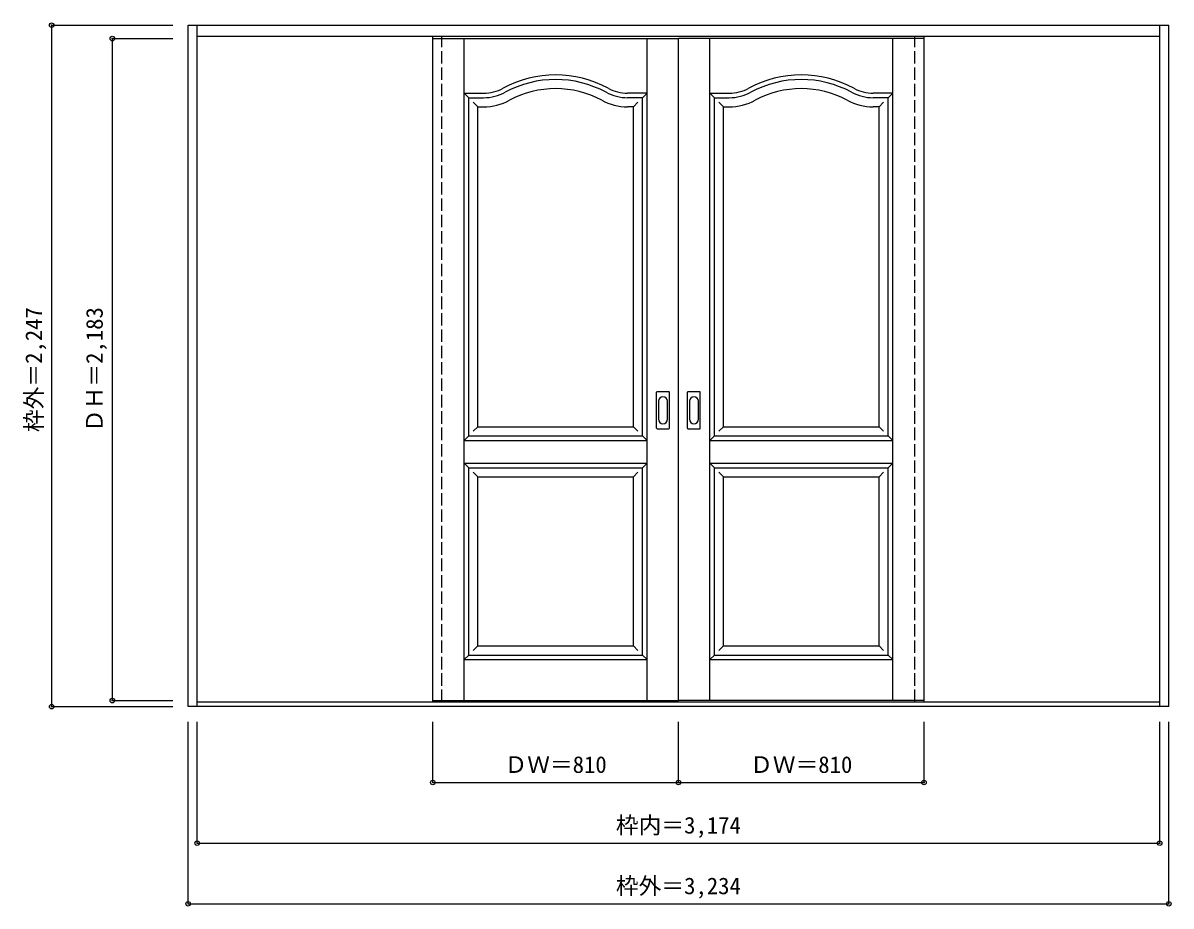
# Model space of a CAD drawing. Units: millimetres, scale not verified. Extents: x -2032 to 1754, y -1640 to 1272.
import ezdxf
from ezdxf.enums import TextEntityAlignment as Align

# ---------------------------------------------------------------- set-up
doc = ezdxf.new("R2010")
doc.units = ezdxf.units.MM
doc.header["$LTSCALE"] = 30
doc.header["$PDMODE"] = 32
doc.header["$PDSIZE"] = 15
doc.linetypes.add('DASHED1', pattern=[1.8, 1.2, -0.6])
doc.layers.add('0-0', color=7, linetype='Continuous')
doc.layers.add('0-1_寸法', color=7, linetype='Continuous')
doc.styles.add('ＭＳ ゴシック', font='')
doc.styles.get('ＭＳ ゴシック').set_extended_font_data('MS Gothic')

msp = doc.modelspace()

# ---------------------------------------------------------------- linework, layer by layer
at = {"layer": '0-0', "color": 3}
for p, q in [((-1487.6, 1264.3), (1746.4, 1264.3)), ((-1487.6, -982.7), (-1487.6, 1264.3)), ((-1457.6, -982.7), (-1457.6, 1264.3)), ((1716.4, -982.7), (1716.4, 1264.3)), ((1746.4, -982.7), (1746.4, 1264.3)), ((-1457.6, 1228.3), (1716.4, 1228.3)), ((-680.6, -962.7), (-680.6, 1220.3)), ((-680.6, 1220.3), (129.4, 1220.3)), ((129.4, -962.7), (129.4, 1220.3)), ((939.4, 1220.3), (129.4, 1220.3)), ((939.4, -962.7), (939.4, 1220.3)), ((-562.1, 1025.3), (-513.08, 1025.3)), ((-562.1, -89.7), (-562.1, 1025.3)), ((247.9, 1025.3), (296.92, 1025.3)), ((247.9, -89.7), (247.9, 1025.3)), ((57.4, -64.7), (57.4, 54.3)), ((97.9, 55.8), (58.9, 55.8)), ((99.4, -64.7), (99.4, 54.3)), ((159.4, -64.7), (159.4, 54.3)), ((199.9, 55.8), (160.9, 55.8)), ((201.4, -64.7), (201.4, 54.3)), ((58.9, -66.2), (97.9, -66.2)), ((160.9, -66.2), (199.9, -66.2)), ((-562.1, -194.7), (10.9, -194.7)), ((-562.1, -812.7), (-562.1, -194.7)), ((10.9, -812.7), (10.9, -194.7)), ((247.9, -194.7), (820.9, -194.7)), ((247.9, -812.7), (247.9, -194.7)), ((820.9, -812.7), (820.9, -194.7)), ((-562.1, -812.7), (10.9, -812.7)), ((247.9, -812.7), (820.9, -812.7)), ((1746.4, -982.7), (-1487.6, -982.7)), ((1716.4, -967.7), (-1457.6, -967.7)), ((-680.6, -962.7), (129.4, -962.7)), ((939.4, -962.7), (129.4, -962.7))]:
    msp.add_line(p, q, dxfattribs=at)
at = {"layer": '0-0', "color": 4, "linetype": 'DASHED1'}
for p, q in [((-680.6, -967.7), (-680.6, 1228.3)), ((-650.6, -967.7), (-650.6, 1228.3)), ((-650.6, -962.7), (-650.6, 1220.3)), ((909.4, -967.7), (909.4, 1228.3)), ((909.4, -962.7), (909.4, 1220.3)), ((939.4, -967.7), (939.4, 1228.3))]:
    msp.add_line(p, q, dxfattribs=at)
at = {"layer": '0-0'}
for p, q in [((-577.1, -962.7), (-577.1, 1220.3)), ((25.9, -962.7), (25.9, 1220.3)), ((232.9, -962.7), (232.9, 1220.3)), ((835.9, -962.7), (835.9, 1220.3)), ((-562.1, 1025.3), (-577.1, 1040.3)), ((-577.1, 1040.3), (-513.08, 1040.3)), ((25.9, 1040.3), (-38.11, 1040.3)), ((10.9, 1025.3), (25.9, 1040.3)), ((247.9, 1025.3), (232.9, 1040.3)), ((232.9, 1040.3), (296.92, 1040.3)), ((835.9, 1040.3), (771.89, 1040.3)), ((820.9, 1025.3), (835.9, 1040.3)), ((-547.1, 1010.3), (-532.1, 995.3)), ((-532.1, 995.3), (-513.08, 995.3)), ((-532.1, -59.7), (-532.1, 995.3)), ((-19.1, 995.3), (-38.11, 995.3)), ((-4.1, 1010.3), (-19.1, 995.3)), ((-19.1, -59.7), (-19.1, 995.3)), ((262.9, 1010.3), (277.9, 995.3)), ((277.9, 995.3), (296.92, 995.3)), ((277.9, -59.7), (277.9, 995.3)), ((790.9, 995.3), (771.89, 995.3)), ((805.9, 1010.3), (790.9, 995.3)), ((790.9, -59.7), (790.9, 995.3)), ((63.4, 24.4), (63.4, -34.8)), ((93.4, -34.8), (93.4, 24.4)), ((165.4, 24.4), (165.4, -34.8)), ((195.4, -34.8), (195.4, 24.4)), ((-532.1, -59.7), (-547.1, -74.7)), ((-532.1, -59.7), (-19.1, -59.7)), ((-19.1, -59.7), (-4.1, -74.7)), ((277.9, -59.7), (262.9, -74.7)), ((277.9, -59.7), (790.9, -59.7)), ((790.9, -59.7), (805.9, -74.7)), ((-562.1, -89.7), (-577.1, -104.7)), ((-577.1, -104.7), (25.9, -104.7)), ((10.9, -89.7), (25.9, -104.7)), ((247.9, -89.7), (232.9, -104.7)), ((232.9, -104.7), (835.9, -104.7)), ((820.9, -89.7), (835.9, -104.7)), ((-577.1, -179.7), (-562.1, -194.7)), ((-577.1, -179.7), (25.9, -179.7)), ((25.9, -179.7), (10.9, -194.7)), ((232.9, -179.7), (247.9, -194.7)), ((232.9, -179.7), (835.9, -179.7)), ((835.9, -179.7), (820.9, -194.7)), ((-547.1, -209.7), (-532.1, -224.7)), ((-532.1, -782.7), (-532.1, -224.7)), ((-532.1, -224.7), (-19.1, -224.7)), ((-4.1, -209.7), (-19.1, -224.7)), ((-19.1, -782.7), (-19.1, -224.7)), ((262.9, -209.7), (277.9, -224.7)), ((277.9, -782.7), (277.9, -224.7)), ((277.9, -224.7), (790.9, -224.7)), ((805.9, -209.7), (790.9, -224.7)), ((790.9, -782.7), (790.9, -224.7)), ((-532.1, -782.7), (-547.1, -797.7)), ((-532.1, -782.7), (-19.1, -782.7)), ((-19.1, -782.7), (-4.1, -797.7)), ((277.9, -782.7), (262.9, -797.7)), ((277.9, -782.7), (790.9, -782.7)), ((790.9, -782.7), (805.9, -797.7)), ((-562.1, -812.7), (-577.1, -827.7)), ((-577.1, -827.7), (25.9, -827.7)), ((10.9, -812.7), (25.9, -827.7)), ((247.9, -812.7), (232.9, -827.7)), ((232.9, -827.7), (835.9, -827.7)), ((820.9, -812.7), (835.9, -827.7))]:
    msp.add_line(p, q, dxfattribs=at)
at = {"layer": '0-0', "color": 3}
for points in [[(-562.1, -89.7), (10.9, -89.7), (10.9, 1025.3), (-38.11, 1025.3)], [(247.9, -89.7), (820.9, -89.7), (820.9, 1025.3), (771.89, 1025.3)]]:
    msp.add_lwpolyline(points, dxfattribs=at)
at = {"layer": '0-0'}
for centre, radius, start, end in [((-275.6, 735.3), 365, 61.6423, 118.3577), ((534.4, 735.3), 365, 61.6423, 118.3577), ((-513.08, 1175.3), 135, 270, 298.3577), ((-275.6, 735.3), 320, 61.6423, 118.3577), ((-38.11, 1175.3), 135, 241.6423, 270), ((296.92, 1175.3), 135, 270, 298.3577), ((534.4, 735.3), 320, 61.6423, 118.3577), ((771.89, 1175.3), 135, 241.6423, 270), ((-513.08, 1175.3), 180, 270, 298.3577), ((-38.11, 1175.3), 180, 241.6423, 270), ((296.92, 1175.3), 180, 270, 298.3577), ((771.89, 1175.3), 180, 241.6423, 270), ((78.4, 24.4), 15, 0, 180), ((180.4, 24.4), 15, 0, 180), ((78.4, -34.8), 15, 180, 0), ((180.4, -34.8), 15, 180, 0)]:
    msp.add_arc(centre, radius, start, end, dxfattribs=at)
at = {"layer": '0-0', "color": 3}
for centre, radius, start, end in [((-275.6, 735.3), 350, 61.6423, 118.3577), ((534.4, 735.3), 350, 61.6423, 118.3577), ((-513.08, 1175.3), 150, 270, 298.3577), ((-38.11, 1175.3), 150, 241.6423, 270), ((296.92, 1175.3), 150, 270, 298.3577), ((771.89, 1175.3), 150, 241.6423, 270), ((58.9, 54.3), 1.5, 90, 180), ((97.9, 54.3), 1.5, 0, 90), ((160.9, 54.3), 1.5, 90, 180), ((199.9, 54.3), 1.5, 0, 90), ((58.9, -64.7), 1.5, 180, 270), ((97.9, -64.7), 1.5, 270, 0), ((160.9, -64.7), 1.5, 180, 270), ((199.9, -64.7), 1.5, 270, 0)]:
    msp.add_arc(centre, radius, start, end, dxfattribs=at)
at = {"layer": '0-1_寸法', "color": 4}
for p, q in [((-1937.6, 1264.3), (-1537.6, 1264.3)), ((-1937.6, 1264.3), (-1937.6, -982.7)), ((-1737.6, 1220.3), (-1737.6, -962.7)), ((-1737.6, 1220.3), (-1537.6, 1220.3)), ((-1937.6, -982.7), (-1537.6, -982.7)), ((-1737.6, -962.7), (-1537.6, -962.7)), ((-1487.6, -1632.7), (-1487.6, -1032.7)), ((-1457.6, -1432.7), (-1457.6, -1032.7)), ((-680.6, -1232.7), (-680.6, -1032.7)), ((129.4, -1232.7), (129.4, -1032.7)), ((939.4, -1232.7), (939.4, -1032.7)), ((-680.6, -1232.7), (939.4, -1232.7))]:
    msp.add_line(p, q, dxfattribs=at)
for points in [[(-1487.6, -1632.7), (1746.4, -1632.7), (1746.4, -1032.7)], [(-1457.6, -1432.7), (1716.4, -1432.7), (1716.4, -1032.7)]]:
    msp.add_lwpolyline(points, dxfattribs=at)
at = {"layer": '0-1_寸法'}
for p in [(-1937.6, 1264.3), (-1737.6, 1220.3), (-1937.6, -982.7), (-1737.6, -962.7), (-680.6, -1232.7), (129.4, -1232.7), (939.4, -1232.7), (-1457.6, -1432.7), (1716.4, -1432.7), (-1487.6, -1632.7), (1746.4, -1632.7)]:
    msp.add_point(p, dxfattribs=at)

# ---------------------------------------------------------------- texts
at = {"layer": '0-1_寸法', "style": 'ＭＳ ゴシック'}
for s, p in [('枠外＝2,247', (-1952.6, -77.45)), ('ＤＨ＝2,183', (-1752.6, -77.45))]:
    msp.add_text(s, height=54.99, rotation=90, dxfattribs=at).set_placement(p, align=Align.BOTTOM_LEFT)
for s, p in [('ＤＷ＝810', (-444.35, -1217.7)), ('ＤＷ＝810', (365.65, -1217.7)), ('枠内＝3,174', (-76.85, -1417.7)), ('枠外＝3,234', (-76.85, -1617.7))]:
    msp.add_text(s, height=54.99, dxfattribs=at).set_placement(p, align=Align.BOTTOM_LEFT)

doc.saveas('drawing.dxf')
